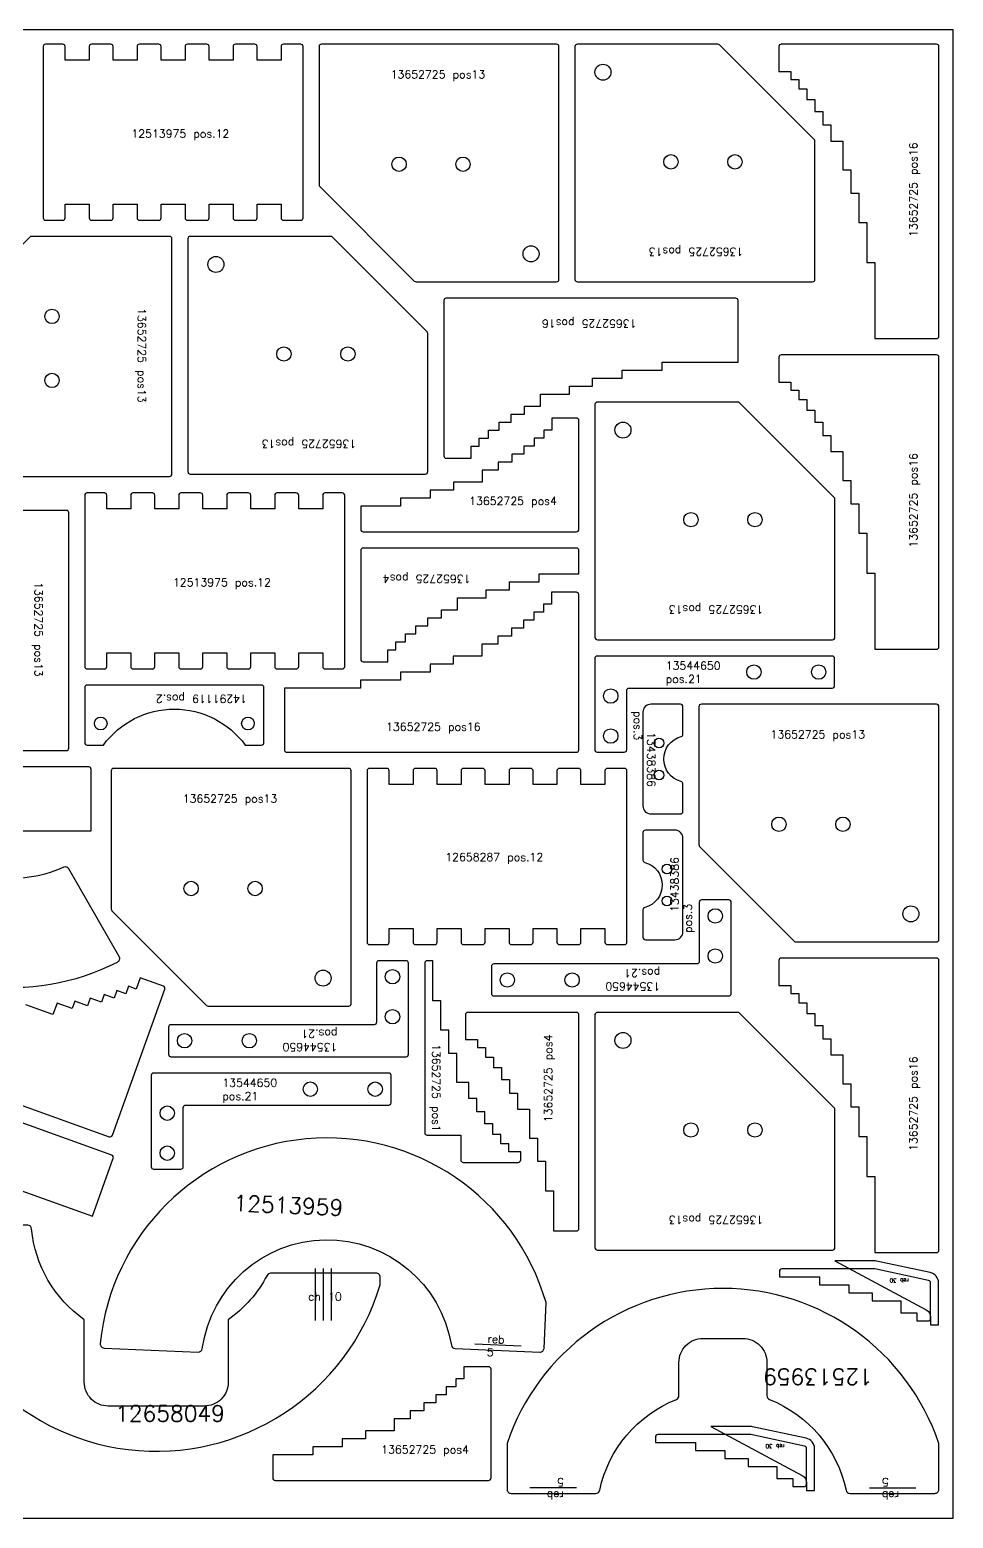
# Model space of a CAD drawing. Header units: millimetres. Extents: x 2625 to 5125, y -105 to 1860.
# Drawn here: x 3970 to 5125, y 0 to 1860 of the extents above; entities that cross this region are included whole.
import ezdxf

# ---------------------------------------------------------------- set-up
doc = ezdxf.new("R2010")
doc.units = ezdxf.units.MM
for name, color, linetype in [('12513959', 7, 'Continuous'), ('12658049', 7, 'Continuous'), ('12658087', 7, 'Continuous'), ('12658287', 7, 'Continuous'), ('13438386', 7, 'Continuous'), ('13544650v0', 7, 'Continuous'), ('13652725', 7, 'Continuous'), ('14291119', 7, 'Continuous'), ('Chanfro', 7, 'Continuous'), ('Rebaixo', 7, 'Continuous'), ('sheet', 24, 'Continuous'), ('Texto', 7, 'Continuous')]:
    doc.layers.add(name, color=color, linetype=linetype)
doc.styles.get("Standard").update_dxf_attribs({"font": 'txt.shx'})

msp = doc.modelspace()

# ---------------------------------------------------------------- linework, layer by layer
at = {"color": 4}
for points in [[(4309, 1842), (4287.5, 1842, 0.414214), (4284.5, 1839), (4284.5, 1822), (4254.5, 1822), (4254.5, 1839, 0.414214), (4251.5, 1842), (4227.5, 1842, 0.414214), (4224.5, 1839), (4224.5, 1822), (4194.5, 1822), (4194.5, 1839, 0.414214), (4191.5, 1842), (4167.5, 1842, 0.414214), (4164.5, 1839), (4164.5, 1822), (4134.5, 1822), (4134.5, 1839, 0.414214), (4131.5, 1842), (4107.5, 1842, 0.414214), (4104.5, 1839), (4104.5, 1822), (4074.5, 1822), (4074.5, 1839, 0.414214), (4071.5, 1842), (4047.5, 1842, 0.414214), (4044.5, 1839), (4044.5, 1822), (4014.5, 1822), (4014.5, 1839, 0.414214), (4011.5, 1842), (3990, 1842, 0.414214), (3987, 1839), (3987, 1625, 0.414214), (3990, 1622), (4011.5, 1622, 0.414214), (4014.5, 1625), (4014.5, 1642), (4044.5, 1642), (4044.5, 1625, 0.414214), (4047.5, 1622), (4071.5, 1622, 0.414214), (4074.5, 1625), (4074.5, 1642), (4104.5, 1642), (4104.5, 1625, 0.414214), (4107.5, 1622), (4131.5, 1622, 0.414214), (4134.5, 1625), (4134.5, 1642), (4164.5, 1642), (4164.5, 1625, 0.414214), (4167.5, 1622), (4191.5, 1622, 0.414214), (4194.5, 1625), (4194.5, 1642), (4224.5, 1642), (4224.5, 1625, 0.414214), (4227.5, 1622), (4251.5, 1622, 0.414214), (4254.5, 1625), (4254.5, 1642), (4284.5, 1642), (4284.5, 1625, 0.414214), (4287.5, 1622), (4309, 1622, 0.414214), (4312, 1625), (4312, 1839, 0.414214)], [(4632, 1548), (4632, 1839, 0.414214), (4629, 1842), (4335, 1842, 0.414214), (4332, 1839), (4332, 1666.2, 0.198912), (4332.9, 1664.1), (4451.1, 1545.9, 0.198912), (4453.2, 1545), (4629, 1545, 0.414214)], [(4652, 1839), (4652, 1548, 0.414214), (4655, 1545), (4949, 1545, 0.414214), (4952, 1548), (4952, 1720.8, 0.198912), (4951.1, 1722.9), (4832.9, 1841.1, 0.198912), (4830.8, 1842), (4655, 1842, 0.414214)], [(3854, 1301.8), (4145, 1301.8, 0.414214), (4148, 1304.8), (4148, 1598.8, 0.414214), (4145, 1601.8), (3972.2, 1601.8, 0.198912), (3970.1, 1600.9), (3851.8, 1482.7, 0.198912), (3851, 1480.5), (3851, 1304.8, 0.414214)], [(4168, 1598.8), (4168, 1307.8, 0.414214), (4171, 1304.8), (4465, 1304.8, 0.414214), (4468, 1307.8), (4468, 1480.5, 0.198912), (4467.1, 1482.7), (4348.8, 1600.9, 0.198912), (4346.7, 1601.8), (4171, 1601.8, 0.414214)], [(4677, 1391.8), (4677, 1100.8, 0.414214), (4680, 1097.8), (4974, 1097.8, 0.414214), (4977, 1100.8), (4977, 1273.6, 0.198912), (4976.1, 1275.7), (4857.9, 1393.9, 0.198912), (4855.8, 1394.8), (4680, 1394.8, 0.414214)], [(4434, 1264.7), (4384, 1264.7), (4384, 1235.7, 0.414214), (4387, 1232.7), (4654, 1232.7, 0.414214), (4657, 1235.7), (4657, 1371.7, 0.414214), (4654, 1374.7), (4623, 1374.7), (4623, 1359.7), (4613, 1359.7), (4613, 1349.7), (4601, 1349.7), (4601, 1339.7), (4588, 1339.7), (4588, 1329.7), (4573, 1329.7), (4573, 1319.7), (4556, 1319.7), (4556, 1309.7), (4536, 1309.7), (4536, 1294.7), (4500, 1294.7), (4500, 1284.7), (4471, 1284.7), (4471, 1274.7), (4434, 1274.7)], [(4361, 1281.3), (4339.5, 1281.3, 0.414214), (4336.5, 1278.3), (4336.5, 1261.3), (4306.5, 1261.3), (4306.5, 1278.3, 0.414214), (4303.5, 1281.3), (4279.5, 1281.3, 0.414214), (4276.5, 1278.3), (4276.5, 1261.3), (4246.5, 1261.3), (4246.5, 1278.3, 0.414214), (4243.5, 1281.3), (4219.5, 1281.3, 0.414214), (4216.5, 1278.3), (4216.5, 1261.3), (4186.5, 1261.3), (4186.5, 1278.3, 0.414214), (4183.5, 1281.3), (4159.5, 1281.3, 0.414214), (4156.5, 1278.3), (4156.5, 1261.3), (4126.5, 1261.3), (4126.5, 1278.3, 0.414214), (4123.5, 1281.3), (4099.5, 1281.3, 0.414214), (4096.5, 1278.3), (4096.5, 1261.3), (4066.5, 1261.3), (4066.5, 1278.3, 0.414214), (4063.5, 1281.3), (4042, 1281.3, 0.414214), (4039, 1278.3), (4039, 1064.3, 0.414214), (4042, 1061.3), (4063.5, 1061.3, 0.414214), (4066.5, 1064.3), (4066.5, 1081.3), (4096.5, 1081.3), (4096.5, 1064.3, 0.414214), (4099.5, 1061.3), (4123.5, 1061.3, 0.414214), (4126.5, 1064.3), (4126.5, 1081.3), (4156.5, 1081.3), (4156.5, 1064.3, 0.414214), (4159.5, 1061.3), (4183.5, 1061.3, 0.414214), (4186.5, 1064.3), (4186.5, 1081.3), (4216.5, 1081.3), (4216.5, 1064.3, 0.414214), (4219.5, 1061.3), (4243.5, 1061.3, 0.414214), (4246.5, 1064.3), (4246.5, 1081.3), (4276.5, 1081.3), (4276.5, 1064.3, 0.414214), (4279.5, 1061.3), (4303.5, 1061.3, 0.414214), (4306.5, 1064.3), (4306.5, 1081.3), (4336.5, 1081.3), (4336.5, 1064.3, 0.414214), (4339.5, 1061.3), (4361, 1061.3, 0.414214), (4364, 1064.3), (4364, 1278.3, 0.414214)], [(3725, 959.3), (4016, 959.3, 0.414214), (4019, 962.3), (4019, 1256.3, 0.414214), (4016, 1259.3), (3843.2, 1259.3, 0.198912), (3841.1, 1258.4), (3722.9, 1140.2, 0.198912), (3722, 1138.1), (3722, 962.3, 0.414214)], [(4607, 1180.3), (4657, 1180.3), (4657, 1209.3, 0.414214), (4654, 1212.3), (4387, 1212.3, 0.414214), (4384, 1209.3), (4384, 1073.3, 0.414214), (4387, 1070.3), (4418, 1070.3), (4418, 1085.3), (4428, 1085.3), (4428, 1095.3), (4440, 1095.3), (4440, 1105.3), (4453, 1105.3), (4453, 1115.3), (4468, 1115.3), (4468, 1125.3), (4485, 1125.3), (4485, 1135.3), (4505, 1135.3), (4505, 1150.3), (4541, 1150.3), (4541, 1160.3), (4570, 1160.3), (4570, 1170.3), (4607, 1170.3)], [(5107, 723.2), (5107, 1014.2, 0.414214), (5104, 1017.2), (4810, 1017.2, 0.414214), (4807, 1014.2), (4807, 841.5, 0.198912), (4807.9, 839.3), (4926.1, 721.1, 0.198912), (4928.2, 720.2), (5104, 720.2, 0.414214)], [(4372, 642.9), (4372, 933.9, 0.414214), (4369, 936.9), (4075, 936.9, 0.414214), (4072, 933.9), (4072, 761.2, 0.198912), (4072.9, 759.1), (4191.1, 640.8, 0.198912), (4193.2, 639.9), (4369, 639.9, 0.414214)], [(4625, 409.1), (4625, 359.1), (4654, 359.1, 0.414214), (4657, 362.1), (4657, 629.1, 0.414214), (4654, 632.1), (4518, 632.1, 0.414214), (4515, 629.1), (4515, 598.1), (4530, 598.1), (4530, 588.1), (4540, 588.1), (4540, 576.1), (4550, 576.1), (4550, 563.1), (4560, 563.1), (4560, 548.1), (4570, 548.1), (4570, 531.1), (4580, 531.1), (4580, 511.1), (4595, 511.1), (4595, 475.1), (4605, 475.1), (4605, 446.1), (4615, 446.1), (4615, 409.1)], [(4677, 629.1), (4677, 338.1, 0.414214), (4680, 335.1), (4974, 335.1, 0.414214), (4977, 338.1), (4977, 510.9, 0.198912), (4976.2, 513), (4857.9, 631.2, 0.198912), (4855.8, 632.1), (4680, 632.1, 0.414214)], [(4324, 79.3), (4274, 79.3), (4274, 50.3, 0.414214), (4277, 47.3), (4544, 47.3, 0.414214), (4547, 50.3), (4547, 186.3, 0.414214), (4544, 189.3), (4513, 189.3), (4513, 174.3), (4503, 174.3), (4503, 164.3), (4491, 164.3), (4491, 154.3), (4478, 154.3), (4478, 144.3), (4463, 144.3), (4463, 134.3), (4446, 134.3), (4446, 124.3), (4426, 124.3), (4426, 109.3), (4390, 109.3), (4390, 99.3), (4361, 99.3), (4361, 89.3), (4324, 89.3)]]:
    msp.add_lwpolyline(points, format="xyb", close=True, dxfattribs=at)
at = {"color": 1}
for points in [[(5096.6, 294.2, 0.353653), (5094.2, 297.1), (5026.9, 311.5, 0.052822), (5026.3, 311.6), (4910.6, 311.6, 0.414214), (4907.6, 308.6), (4907.6, 301.6), (4957.6, 301.6), (4957.6, 291.6), (4994.6, 291.6), (4994.6, 281.6), (5023.6, 281.6), (5023.6, 271.6), (5059.6, 271.6), (5059.6, 256.6), (5079.6, 256.6), (5079.6, 246.6), (5093.6, 246.6, 0.414214), (5096.6, 249.6)], [(4941.5, 87.2, 0.353653), (4939.1, 90.1), (4871.8, 104.6, 0.052822), (4871.2, 104.6), (4755.5, 104.6, 0.414214), (4752.5, 101.6), (4752.5, 94.6), (4802.5, 94.6), (4802.5, 84.6), (4839.5, 84.6), (4839.5, 74.6), (4868.5, 74.6), (4868.5, 64.6), (4904.5, 64.6), (4904.5, 49.6), (4924.5, 49.6), (4924.5, 39.6), (4938.5, 39.6, 0.414214), (4941.5, 42.6)]]:
    msp.add_lwpolyline(points, format="xyb", close=True, dxfattribs=at)
at = {"color": 4}
for centre, radius in [((4687, 1807), 10), ((4432, 1692), 9), ((4512, 1692), 9), ((4772, 1695), 9), ((4852, 1695), 9), ((4597, 1580), 10), ((4203, 1566.8), 10), ((3998, 1501.8), 9), ((4288, 1454.8), 9), ((4368, 1454.8), 9), ((3998, 1421.8), 9), ((4712, 1359.8), 10), ((4797, 1247.8), 9), ((4877, 1247.8), 9), ((4907, 867.2), 9), ((4987, 867.2), 9), ((4172, 786.9), 9), ((4252, 786.9), 9), ((5072, 755.2), 10), ((4337, 674.9), 10), ((4712, 597.1), 10), ((4797, 485.1), 9), ((4877, 485.1), 9)]:
    msp.add_circle(centre, radius, dxfattribs=at)
at = {"layer": '12513959', "color": 4}
for points in [[(4063.2, 212.7), (4180.8, 207.5, 0.387391), (4186, 211.8, -0.858818), (4497.4, 216.4, 0.353739), (4502.1, 212.2), (4608.1, 207.5, 0.414214), (4613.3, 212.2), (4615.8, 269.4, 0.826224), (4058.4, 218.2, 0.43)], [(4892, 153.2, 0.307315), (4895.2, 148.5, -0.250508), (4991, 35.1, 0.353739), (4995.9, 31.1), (5102, 31.1, 0.414214), (5107, 36.1), (5107, 93.4, 0.717624), (4567, 93.4), (4567, 36.1, 0.414214), (4572, 31.1), (4678.1, 31.1, 0.353739), (4683, 35.1, -0.250508), (4778.8, 148.5, 0.307315), (4782, 153.2), (4782, 194.7, -0.414214), (4812, 224.7), (4862, 224.7, -0.414214), (4892, 194.7)]]:
    msp.add_lwpolyline(points, format="xyb", close=True, dxfattribs=at)
at = {"layer": '12658049', "color": 4}
msp.add_lwpolyline([(4068.4, 140.1, -0.414214), (4038.4, 170.1), (4038.4, 248.1, -0.219706), (3972.5, 361.6, 0.387226), (3967.6, 366.2), (3841.2, 366.2, 0.429586), (3836.3, 360.9, 0.840577), (4408.4, 291.6), (4408.4, 301.2, 0.414214), (4403.4, 306.2), (4271.4, 306.2, 0.27887), (4267, 303.5, -0.119347), (4218.4, 248.1), (4218.4, 170.1, -0.414214), (4188.4, 140.1)], format="xyb", close=True, dxfattribs=at)
at = {"layer": '12658087', "color": 4}
msp.add_lwpolyline([(3752.5, 740, 0.510573), (3752.3, 738.4, 0.309641), (4080.1, 695, 0.429586), (4082.1, 701.9), (4019.2, 811.5, 0.387226), (4012.8, 813.5, -0.218841), (3882.1, 813.9, 0.243337), (3881.2, 813.9)], format="xyb", close=True, dxfattribs=at)
at = {"layer": '12658287', "color": 4}
msp.add_lwpolyline([(4714, 936.9), (4692.5, 936.9, 0.414214), (4689.5, 933.9), (4689.5, 916.9), (4659.5, 916.9), (4659.5, 933.9, 0.414214), (4656.5, 936.9), (4632.5, 936.9, 0.414214), (4629.5, 933.9), (4629.5, 916.9), (4599.5, 916.9), (4599.5, 933.9, 0.414214), (4596.5, 936.9), (4572.5, 936.9, 0.414214), (4569.5, 933.9), (4569.5, 916.9), (4539.5, 916.9), (4539.5, 933.9, 0.414214), (4536.5, 936.9), (4512.5, 936.9, 0.414214), (4509.5, 933.9), (4509.5, 916.9), (4479.5, 916.9), (4479.5, 933.9, 0.414214), (4476.5, 936.9), (4452.5, 936.9, 0.414214), (4449.5, 933.9), (4449.5, 916.9), (4419.5, 916.9), (4419.5, 933.9, 0.414214), (4416.5, 936.9), (4395, 936.9, 0.414214), (4392, 933.9), (4392, 719.9, 0.414214), (4395, 716.9), (4416.5, 716.9, 0.414214), (4419.5, 719.9), (4419.5, 736.9), (4449.5, 736.9), (4449.5, 719.9, 0.414214), (4452.5, 716.9), (4476.5, 716.9, 0.414214), (4479.5, 719.9), (4479.5, 736.9), (4509.5, 736.9), (4509.5, 719.9, 0.414214), (4512.5, 716.9), (4536.5, 716.9, 0.414214), (4539.5, 719.9), (4539.5, 736.9), (4569.5, 736.9), (4569.5, 719.9, 0.414214), (4572.5, 716.9), (4596.5, 716.9, 0.414214), (4599.5, 719.9), (4599.5, 736.9), (4629.5, 736.9), (4629.5, 719.9, 0.414214), (4632.5, 716.9), (4656.5, 716.9, 0.414214), (4659.5, 719.9), (4659.5, 736.9), (4689.5, 736.9), (4689.5, 719.9, 0.414214), (4692.5, 716.9), (4714, 716.9, 0.414214), (4717, 719.9), (4717, 933.9, 0.414214)], format="xyb", close=True, dxfattribs=at)
at = {"layer": '13438386', "color": 4}
for points in [[(4787, 1014.2, 0.414214), (4784, 1017.2), (4747, 1017.2, 0.414214), (4737, 1007.2), (4737, 890.2, 0.414214), (4747, 880.2), (4784, 880.2, 0.414214), (4787, 883.2), (4787, 917.7, 0.341999), (4784.8, 920.6, -0.774597), (4784.8, 976.8, 0.341999), (4787, 979.7)], [(4737, 725.8, 0.414214), (4740, 722.8), (4777, 722.8, 0.414214), (4787, 732.8), (4787, 849.8, 0.414214), (4777, 859.8), (4740, 859.8, 0.414214), (4737, 856.8), (4737, 822.3, 0.341999), (4739.3, 819.4, -0.774597), (4739.3, 763.2, 0.341999), (4737, 760.3)]]:
    msp.add_lwpolyline(points, format="xyb", close=True, dxfattribs=at)
for centre in [(4757, 968.7), (4757, 928.7), (4767, 811.3), (4767, 771.3)]:
    msp.add_circle(centre, 6, dxfattribs=at)
at = {"layer": '13544650v0', "color": 4}
for points in [[(4973.7, 1037.4, 0.414214), (4976.7, 1040.4), (4976.7, 1074.4, 0.414214), (4973.7, 1077.4), (4679.7, 1077.4, 0.414214), (4676.7, 1074.4), (4676.7, 960.4, 0.414214), (4679.7, 957.4), (4713.7, 957.4, 0.414214), (4716.7, 960.4), (4716.7, 1034.4, -0.414214), (4719.7, 1037.4)], [(4550.4, 692.6, 0.414214), (4547.4, 689.6), (4547.4, 655.6, 0.414214), (4550.4, 652.6), (4844.4, 652.6, 0.414214), (4847.4, 655.6), (4847.4, 769.6, 0.414214), (4844.4, 772.6), (4810.4, 772.6, 0.414214), (4807.4, 769.6), (4807.4, 695.6, -0.414214), (4804.4, 692.6)], [(4146.8, 616.7, 0.414214), (4143.8, 613.7), (4143.8, 579.7, 0.414214), (4146.8, 576.7), (4440.8, 576.7, 0.414214), (4443.8, 579.7), (4443.8, 693.7, 0.414214), (4440.8, 696.7), (4406.8, 696.7, 0.414214), (4403.8, 693.7), (4403.8, 619.7, -0.414214), (4400.8, 616.7)], [(4419.1, 516.2, 0.414214), (4422.1, 519.2), (4422.1, 553.2, 0.414214), (4419.1, 556.2), (4125.1, 556.2, 0.414214), (4122.1, 553.2), (4122.1, 439.2, 0.414214), (4125.1, 436.2), (4159.1, 436.2, 0.414214), (4162.1, 439.2), (4162.1, 513.2, -0.414214), (4165.1, 516.2)]]:
    msp.add_lwpolyline(points, format="xyb", close=True, dxfattribs=at)
for centre in [(4875.7, 1057.4), (4956.7, 1057.4), (4696.7, 1027.4), (4696.7, 977.4), (4827.4, 752.6), (4827.4, 702.6), (4423.8, 676.7), (4567.4, 672.6), (4648.4, 672.6), (4423.8, 626.7), (4163.8, 596.7), (4244.8, 596.7), (4321.1, 536.2), (4402.1, 536.2), (4142.1, 506.2), (4142.1, 456.2)]:
    msp.add_circle(centre, 9, dxfattribs=at)
at = {"layer": '13652725', "color": 4}
for points in [[(5104, 1474, 0.414214), (5107, 1477), (5107, 1839, 0.414214), (5104, 1842), (4910, 1842, 0.414214), (4907, 1839), (4907, 1808), (4922, 1808), (4922, 1798), (4932, 1798), (4932, 1786), (4942, 1786), (4942, 1773), (4952, 1773), (4952, 1758), (4962, 1758), (4962, 1741), (4972, 1741), (4972, 1721), (4987, 1721), (4987, 1685), (4997, 1685), (4997, 1656), (5007, 1656), (5007, 1619), (5017, 1619), (5017, 1569), (5027, 1569), (5027, 1474)], [(4856, 1521.6, 0.414214), (4853, 1524.6), (4491, 1524.6, 0.414214), (4488, 1521.6), (4488, 1327.6, 0.414214), (4491, 1324.6), (4522, 1324.6), (4522, 1339.6), (4532, 1339.6), (4532, 1349.6), (4544, 1349.6), (4544, 1359.6), (4557, 1359.6), (4557, 1369.6), (4572, 1369.6), (4572, 1379.6), (4589, 1379.6), (4589, 1389.6), (4609, 1389.6), (4609, 1404.6), (4645, 1404.6), (4645, 1414.6), (4674, 1414.6), (4674, 1424.6), (4711, 1424.6), (4711, 1434.6), (4761, 1434.6), (4761, 1444.6), (4856, 1444.6)], [(5104, 1085.8, 0.414214), (5107, 1088.8), (5107, 1450.8, 0.414214), (5104, 1453.8), (4910, 1453.8, 0.414214), (4907, 1450.8), (4907, 1419.8), (4922, 1419.8), (4922, 1409.8), (4932, 1409.8), (4932, 1397.8), (4942, 1397.8), (4942, 1384.8), (4952, 1384.8), (4952, 1369.8), (4962, 1369.8), (4962, 1352.8), (4972, 1352.8), (4972, 1332.8), (4987, 1332.8), (4987, 1296.8), (4997, 1296.8), (4997, 1267.8), (5007, 1267.8), (5007, 1230.8), (5017, 1230.8), (5017, 1180.8), (5027, 1180.8), (5027, 1085.8)], [(4288.7, 960.1, 0.414214), (4291.7, 957.1), (4653.7, 957.1, 0.414214), (4656.7, 960.1), (4656.7, 1154.1, 0.414214), (4653.7, 1157.1), (4622.7, 1157.1), (4622.7, 1142.1), (4612.7, 1142.1), (4612.7, 1132.1), (4600.7, 1132.1), (4600.7, 1122.1), (4587.7, 1122.1), (4587.7, 1112.1), (4572.7, 1112.1), (4572.7, 1102.1), (4555.7, 1102.1), (4555.7, 1092.1), (4535.7, 1092.1), (4535.7, 1077.1), (4499.7, 1077.1), (4499.7, 1067.1), (4470.7, 1067.1), (4470.7, 1057.1), (4433.7, 1057.1), (4433.7, 1047.1), (4383.7, 1047.1), (4383.7, 1037.1), (4288.7, 1037.1)], [(4474.1, 646.7), (4474.1, 696.7), (4467.1, 696.7, 0.414214), (4464.1, 693.7), (4464.1, 481.7, 0.414214), (4467.1, 478.7), (4509.1, 478.7), (4509.1, 447.7, 0.414214), (4512.1, 444.7), (4581.1, 444.7, 0.414214), (4584.1, 447.7), (4584.1, 457.7), (4569.1, 457.7), (4569.1, 467.7), (4559.1, 467.7), (4559.1, 479.7), (4549.1, 479.7), (4549.1, 492.7), (4539.1, 492.7), (4539.1, 507.7), (4529.1, 507.7), (4529.1, 524.7), (4519.1, 524.7), (4519.1, 544.7), (4504.1, 544.7), (4504.1, 580.7), (4494.1, 580.7), (4494.1, 609.7), (4484.1, 609.7), (4484.1, 646.7)], [(5104, 331.9, 0.414214), (5107, 334.9), (5107, 696.9, 0.414214), (5104, 699.9), (4910, 699.9, 0.414214), (4907, 696.9), (4907, 665.9), (4922, 665.9), (4922, 655.9), (4932, 655.9), (4932, 643.9), (4942, 643.9), (4942, 630.9), (4952, 630.9), (4952, 615.9), (4962, 615.9), (4962, 598.9), (4972, 598.9), (4972, 578.9), (4987, 578.9), (4987, 542.9), (4997, 542.9), (4997, 513.9), (5007, 513.9), (5007, 476.9), (5017, 476.9), (5017, 426.9), (5027, 426.9), (5027, 331.9)]]:
    msp.add_lwpolyline(points, format="xyb", close=True, dxfattribs=at)
for points in [[(3952, 858.8), (4047, 858.8), (4047, 935.8, 0.414214), (4044, 938.8), (3682, 938.8, 0.414214)], [(3729, 599.1), (4069.7, 476.7, 0.414214), (4073.5, 478.5), (4139.1, 661.1, 0.414214), (4137.3, 664.9), (4108.1, 675.4), (4103.1, 661.3), (4093.7, 664.7), (4090.3, 655.2), (4079, 659.3), (4075.6, 649.9), (4063.4, 654.3), (4060, 644.9), (4045.9, 649.9), (4042.5, 640.5), (4026.5, 646.3), (4023.1, 636.9), (4004.3, 643.6), (3999.2, 629.5), (3965.3, 641.7)], [(3959.2, 409.5), (4048.6, 377.4), (4074.6, 449.9, 0.414214), (4072.8, 453.7), (3732.1, 576.1, 0.414214)]]:
    msp.add_lwpolyline(points, format="xyb", dxfattribs=at)
at = {"layer": '14291119', "color": 4}
msp.add_lwpolyline([(4260, 1041.1), (4042, 1041.1, 0.414214), (4039, 1038.1), (4039, 969.1, 0.414214), (4042, 966.1), (4062.3, 966.1, -0.507093), (4239.7, 966.1), (4260, 966.1, 0.414214), (4263, 969.1), (4263, 1038.1, 0.414214)], format="xyb", close=True, dxfattribs=at)
for centre in [(4059, 993.1), (4243, 993.1)]:
    msp.add_circle(centre, 8, dxfattribs=at)
at = {"layer": 'Chanfro', "color": 4}
for p, q in [((4327.4, 247.2), (4327.4, 312.2)), ((4337.4, 247.2), (4337.4, 312.2)), ((4347.4, 247.2), (4347.4, 312.2))]:
    msp.add_line(p, q, dxfattribs=at)
at = {"layer": 'Rebaixo', "color": 4}
for p, q in [((4526.6, 218.1), (4584.8, 215.5)), ((4653.8, 38.1), (4595.6, 38.1)), ((5020.2, 38.1), (5078.4, 38.1))]:
    msp.add_line(p, q, dxfattribs=at)
at = {"layer": 'Rebaixo', "color": 1}
for points in [[(5096.6, 241.6), (5106.6, 241.6), (5106.6, 251.6), (5106.6, 294.2, 0.353653), (5096.3, 306.9), (5029, 321.3, 0.052822), (5026.3, 321.6), (4976.9, 321.6), (5091.3, 260.4, -0.276707), (5096.6, 251.6)], [(4941.5, 34.6), (4951.5, 34.6), (4951.5, 44.6), (4951.5, 87.2, 0.353653), (4941.2, 99.9), (4873.9, 114.3, 0.052822), (4871.2, 114.6), (4821.8, 114.6), (4936.2, 53.5, -0.276707), (4941.5, 44.6)]]:
    msp.add_lwpolyline(points, format="xyb", close=True, dxfattribs=at)
at = {"layer": 'sheet', "color": 7}
msp.add_lwpolyline([(2625, 0), (5125, 0), (5125, 1860), (2625, 1860)], close=True, dxfattribs=at)

# ---------------------------------------------------------------- texts
at = {"layer": 'Chanfro', "color": 4, "insert": (4318.4, 272), "char_height": 10, "width": 58.166, "attachment_point": 7}
msp.add_mtext('ch 10', dxfattribs=at)
at = {"layer": 'Rebaixo', "color": 1, "char_height": 5, "attachment_point": 1, "rotation": 180}
for insert in [(5069.3, 294.5), (4914.1, 87.5)]:
    msp.add_mtext_dynamic_manual_height_columns('reb 30', width=122.875, gutter_width=12.5, heights=[0], dxfattribs=dict(at, insert=insert))
at = {"layer": 'Rebaixo', "color": 4, "char_height": 10, "width": 35.2}
for insert, attachment_point, rotation in [((4542.8, 229.2), 1, 357.4505), ((4638.2, 50), 7, 180), ((5035.8, 50), 9, 180)]:
    msp.add_mtext('reb 5', dxfattribs=dict(at, insert=insert, attachment_point=attachment_point, rotation=rotation))
at = {"layer": 'Texto', "color": 4, "attachment_point": 1}
for s, insert, char_height, width in [('13652725 pos13', (4421.5, 1809.3), 10, 122.875), ('12513975 pos.12', (4097.3, 1735.2), 10, 172.613), ('13652725 pos4', (4519.7, 1276.2), 10, 122.875), ('12513975 pos.12', (4149.3, 1174.5), 10, 172.613), ('13544650\\Ppos.21', (4765.5, 1070.4), 10, 103.504), ('13652725 pos16', (4415.8, 994), 10, 122.875), ('13652725 pos13', (4896.5, 984.5), 10, 122.875), ('13652725 pos13', (4161.5, 904.2), 10, 122.875), ('12658287 pos.12', (4489.8, 831.2), 10, 350.856), ('13544650\\Ppos.21', (4211, 549.2), 10, 103.504), ('12658049', (4077, 140.8), 20, 262.02), ('13652725 pos4', (4409.7, 90.8), 10, 122.875)]:
    msp.add_mtext(s, dxfattribs=dict(at, insert=insert, char_height=char_height, width=width))
at = {"layer": 'Texto', "color": 4}
for s, insert, char_height, width, attachment_point, rotation in [('13652725 pos16', (5070.1, 1601.1), 10, 122.875, 1, 90), ('13652725 pos13', (4862.5, 1577.7), 10, 122.875, 1, 180), ('13652725 pos13', (4115.3, 1512.2), 10, 122.875, 1, 270), ('13652725 pos16', (4728.9, 1487.8), 10, 122.875, 1, 180), ('13652725 pos13', (4378.4, 1337.5), 10, 122.875, 1, 180), ('13652725 pos16', (5070.1, 1212.9), 10, 122.875, 1, 90), ('13652725 pos4', (4521.3, 1168.8), 10, 122.875, 1, 180), ('13652725 pos13', (3986.3, 1169.8), 10, 122.875, 1, 270), ('13652725 pos13', (4887.5, 1130.5), 10, 122.875, 1, 180), ('14291119 pos.2', (4241.8, 1018.8), 10, 176.757, 1, 180), ('{\\W2.943215; }13438386 pos.3', (4752.4, 1008.6), 10, 120.903, 1, 270), ('{\\W2.943215; }13438386 pos.3', (4771.6, 731.4), 10, 120.903, 1, 90), ('13544650\\Ppos.21', (4758.5, 659.6), 10, 103.504, 1, 180), ('13544650\\Ppos.21', (4354.9, 583.7), 10, 103.504, 1, 180), ('13652725 pos4', (4613.6, 494.8), 10, 122.875, 1, 90), ('13652725 pos1', (4483.5, 592.6), 10, 122.875, 1, 270), ('13652725 pos16', (5070.1, 459), 10, 122.875, 1, 90), ('12513959', (4224.7, 384), 20, 125.415, 7, 357.4505), ('13652725 pos13', (4887.5, 367.8), 10, 122.875, 1, 180), ('12513959', (5024.4, 186.6), 20, 125.415, 7, 180)]:
    msp.add_mtext(s, dxfattribs=dict(at, insert=insert, char_height=char_height, width=width, attachment_point=attachment_point, rotation=rotation))

doc.saveas('drawing.dxf')
